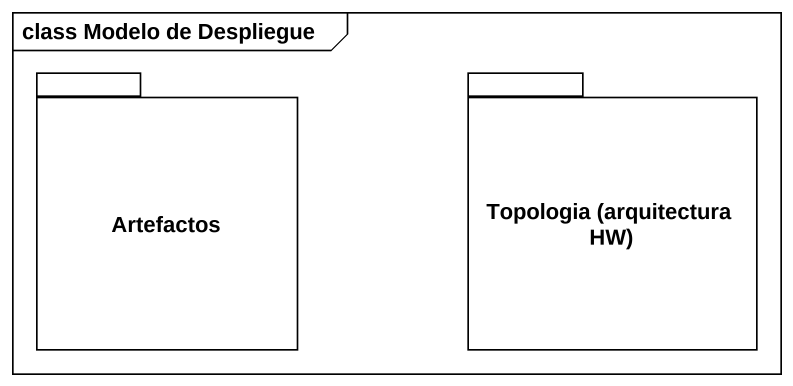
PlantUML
@startuml
mainframe class Modelo de Despliegue
package Artefactos {
}
package "Topologia (arquitectura HW)" as Topologia_arquitectura_HW {
}
@enduml
